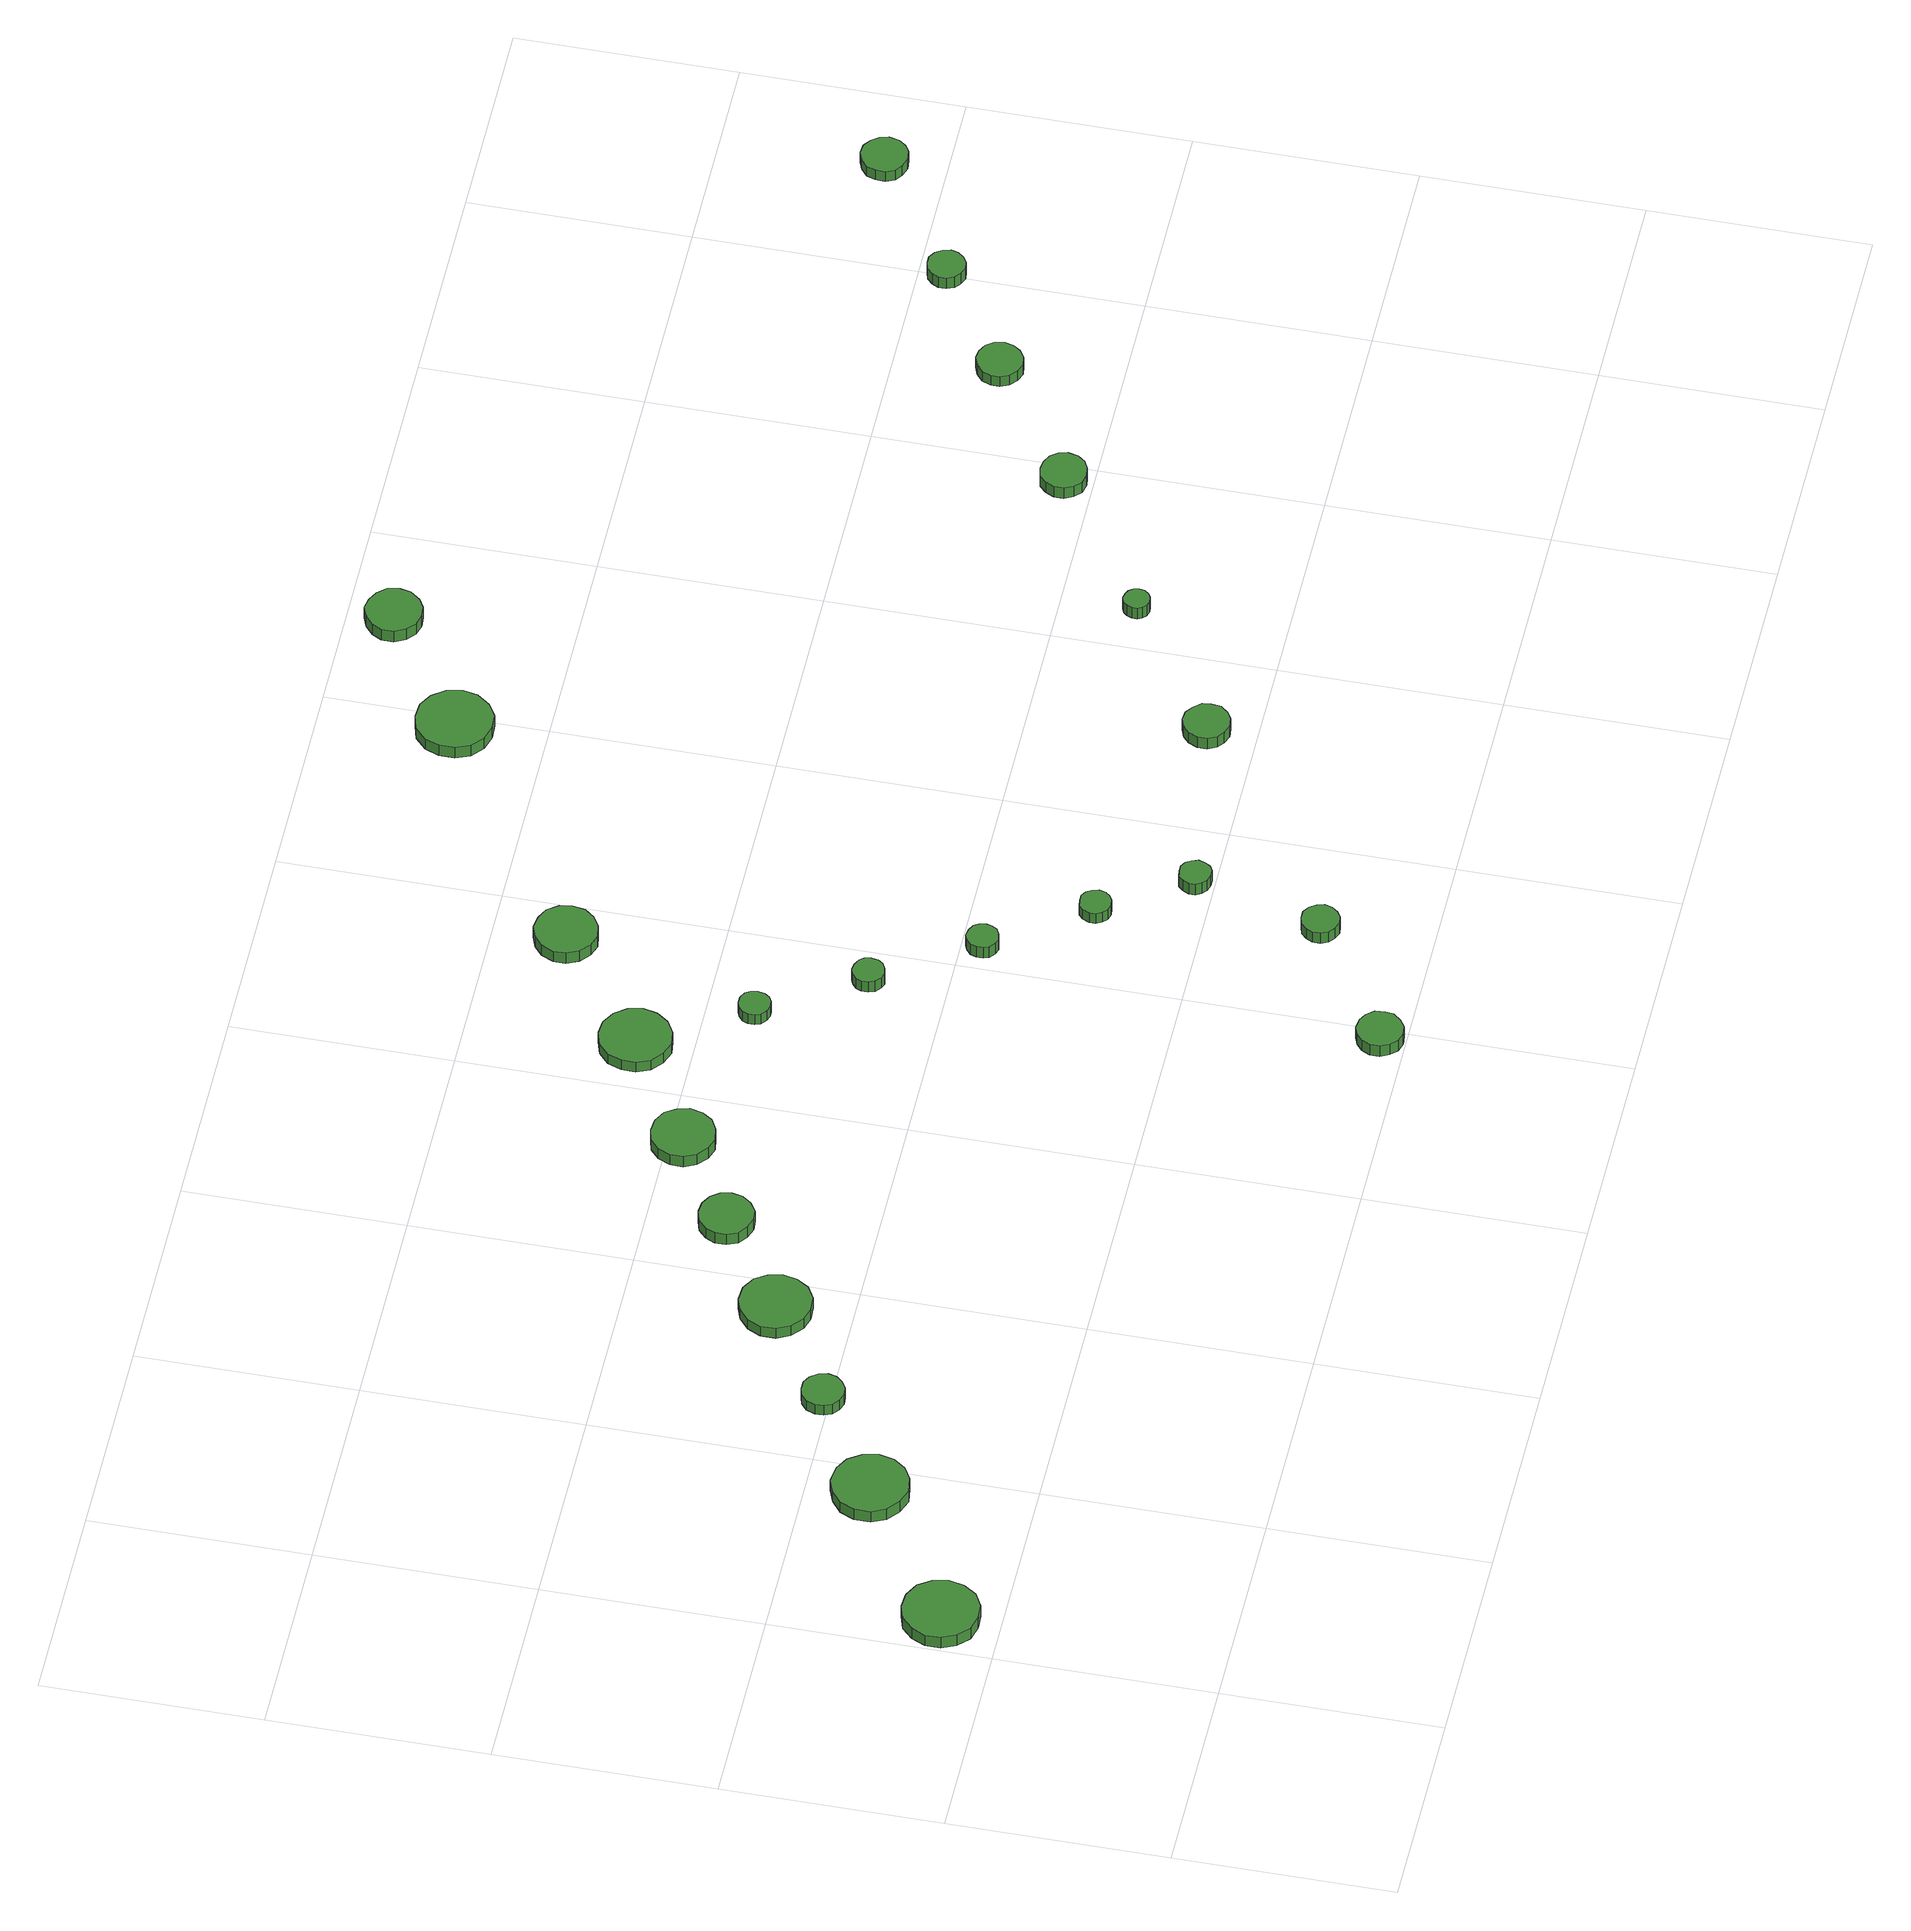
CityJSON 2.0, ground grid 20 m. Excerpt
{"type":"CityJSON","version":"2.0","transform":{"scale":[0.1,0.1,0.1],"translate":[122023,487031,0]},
"CityObjects":{
"tree1":{"type":"SolitaryVegetationObject","attributes":{"function":"something"},"geometry":[{"type":"MultiSurface","lod":"1","boundaries":[[[0,1,2,3,4,5,6,7,8,9,10,11,12,13,14]],[[15,16,17,18,19,20,21,22,23,24,25,26,27,28,29]],[[0,29,28,1]],[[1,28,27,2]],[[2,27,26,3]],[[3,26,25,4]],[[4,25,24,5]],[[5,24,23,6]],[[6,23,22,7]],[[7,22,21,8]],[[8,21,20,9]],[[9,20,19,10]],[[10,19,18,11]],[[11,18,17,12]],[[12,17,16,13]],[[13,16,15,14]],[[14,15,29,0]]]}]},
"tree2":{"type":"SolitaryVegetationObject","attributes":{"function":"something"},"geometry":[{"type":"MultiSurface","lod":"1","boundaries":[[[30,31,32,33,34,35,36,37,38,39,40,41,42,43,44]],[[45,46,47,48,49,50,51,52,53,54,55,56,57,58,59]],[[30,59,58,31]],[[31,58,57,32]],[[32,57,56,33]],[[33,56,55,34]],[[34,55,54,35]],[[35,54,53,36]],[[36,53,52,37]],[[37,52,51,38]],[[38,51,50,39]],[[39,50,49,40]],[[40,49,48,41]],[[41,48,47,42]],[[42,47,46,43]],[[43,46,45,44]],[[44,45,59,30]]]}]},
"tree3":{"type":"SolitaryVegetationObject","attributes":{"function":"something"},"geometry":[{"type":"MultiSurface","lod":"1","boundaries":[[[60,61,62,63,64,65,66,67,68,69,70,71,72,73,74]],[[75,76,77,78,79,80,81,82,83,84,85,86,87,88,89]],[[60,89,88,61]],[[61,88,87,62]],[[62,87,86,63]],[[63,86,85,64]],[[64,85,84,65]],[[65,84,83,66]],[[66,83,82,67]],[[67,82,81,68]],[[68,81,80,69]],[[69,80,79,70]],[[70,79,78,71]],[[71,78,77,72]],[[72,77,76,73]],[[73,76,75,74]],[[74,75,89,60]]]}]},
"tree4":{"type":"SolitaryVegetationObject","attributes":{"function":"something"},"geometry":[{"type":"MultiSurface","lod":"1","boundaries":[[[90,91,92,93,94,95,96,97,98,99,100,101,102,103,104]],[[105,106,107,108,109,110,111,112,113,114,115,116,117,118,119]],[[90,119,118,91]],[[91,118,117,92]],[[92,117,116,93]],[[93,116,115,94]],[[94,115,114,95]],[[95,114,113,96]],[[96,113,112,97]],[[97,112,111,98]],[[98,111,110,99]],[[99,110,109,100]],[[100,109,108,101]],[[101,108,107,102]],[[102,107,106,103]],[[103,106,105,104]],[[104,105,119,90]]]}]},
"tree5":{"type":"SolitaryVegetationObject","attributes":{"function":"something"},"geometry":[{"type":"MultiSurface","lod":"1","boundaries":[[[120,121,122,123,124,125,126,127,128,129,130,131,132,133,134]],[[135,136,137,138,139,140,141,142,143,144,145,146,147,148,149]],[[120,149,148,121]],[[121,148,147,122]],[[122,147,146,123]],[[123,146,145,124]],[[124,145,144,125]],[[125,144,143,126]],[[126,143,142,127]],[[127,142,141,128]],[[128,141,140,129]],[[129,140,139,130]],[[130,139,138,131]],[[131,138,137,132]],[[132,137,136,133]],[[133,136,135,134]],[[134,135,149,120]]]}]},
"tree6":{"type":"SolitaryVegetationObject","attributes":{"function":"something"},"geometry":[{"type":"MultiSurface","lod":"1","boundaries":[[[150,151,152,153,154,155,156,157,158,159,160,161,162,163,164]],[[165,166,167,168,169,170,171,172,173,174,175,176,177,178,179]],[[150,179,178,151]],[[151,178,177,152]],[[152,177,176,153]],[[153,176,175,154]],[[154,175,174,155]],[[155,174,173,156]],[[156,173,172,157]],[[157,172,171,158]],[[158,171,170,159]],[[159,170,169,160]],[[160,169,168,161]],[[161,168,167,162]],[[162,167,166,163]],[[163,166,165,164]],[[164,165,179,150]]]}]},
"tree7":{"type":"SolitaryVegetationObject","attributes":{"function":"something"},"geometry":[{"type":"MultiSurface","lod":"1","boundaries":[[[180,181,182,183,184,185,186,187,188,189,190,191,192,193,194]],[[195,196,197,198,199,200,201,202,203,204,205,206,207,208,209]],[[180,209,208,181]],[[181,208,207,182]],[[182,207,206,183]],[[183,206,205,184]],[[184,205,204,185]],[[185,204,203,186]],[[186,203,202,187]],[[187,202,201,188]],[[188,201,200,189]],[[189,200,199,190]],[[190,199,198,191]],[[191,198,197,192]],[[192,197,196,193]],[[193,196,195,194]],[[194,195,209,180]]]}]},
"tree8":{"type":"SolitaryVegetationObject","attributes":{"function":"something"},"geometry":[{"type":"MultiSurface","lod":"1","boundaries":[[[210,211,212,213,214,215,216,217,218,219,220,221,222,223,224]],[[225,226,227,228,229,230,231,232,233,234,235,236,237,238,239]],[[210,239,238,211]],[[211,238,237,212]],[[212,237,236,213]],[[213,236,235,214]],[[214,235,234,215]],[[215,234,233,216]],[[216,233,232,217]],[[217,232,231,218]],[[218,231,230,219]],[[219,230,229,220]],[[220,229,228,221]],[[221,228,227,222]],[[222,227,226,223]],[[223,226,225,224]],[[224,225,239,210]]]}]},
"tree9":{"type":"SolitaryVegetationObject","attributes":{"function":"something"},"geometry":[{"type":"MultiSurface","lod":"1","boundaries":[[[240,241,242,243,244,245,246,247,248,249,250,251,252,253,254]],[[255,256,257,258,259,260,261,262,263,264,265,266,267,268,269]],[[240,269,268,241]],[[241,268,267,242]],[[242,267,266,243]],[[243,266,265,244]],[[244,265,264,245]],[[245,264,263,246]],[[246,263,262,247]],[[247,262,261,248]],[[248,261,260,249]],[[249,260,259,250]],[[250,259,258,251]],[[251,258,257,252]],[[252,257,256,253]],[[253,256,255,254]],[[254,255,269,240]]]}]},
"tree10":{"type":"SolitaryVegetationObject","attributes":{"function":"something"},"geometry":[{"type":"MultiSurface","lod":"1","boundaries":[[[270,271,272,273,274,275,276,277,278,279,280,281,282,283,284]],[[285,286,287,288,289,290,291,292,293,294,295,296,297,298,299]],[[270,299,298,271]],[[271,298,297,272]],[[272,297,296,273]],[[273,296,295,274]],[[274,295,294,275]],[[275,294,293,276]],[[276,293,292,277]],[[277,292,291,278]],[[278,291,290,279]],[[279,290,289,280]],[[280,289,288,281]],[[281,288,287,282]],[[282,287,286,283]],[[283,286,285,284]],[[284,285,299,270]]]}]},
"tree11":{"type":"SolitaryVegetationObject","attributes":{"function":"something"},"geometry":[{"type":"MultiSurface","lod":"1","boundaries":[[[300,301,302,303,304,305,306,307,308,309,310,311,312,313,314]],[[315,316,317,318,319,320,321,322,323,324,325,326,327,328,329]],[[300,329,328,301]],[[301,328,327,302]],[[302,327,326,303]],[[303,326,325,304]],[[304,325,324,305]],[[305,324,323,306]],[[306,323,322,307]],[[307,322,321,308]],[[308,321,320,309]],[[309,320,319,310]],[[310,319,318,311]],[[311,318,317,312]],[[312,317,316,313]],[[313,316,315,314]],[[314,315,329,300]]]}]},
"tree12":{"type":"SolitaryVegetationObject","attributes":{"function":"something"},"geometry":[{"type":"MultiSurface","lod":"1","boundaries":[[[330,331,332,333,334,335,336,337,338,339,340,341,342,343,344]],[[345,346,347,348,349,350,351,352,353,354,355,356,357,358,359]],[[330,359,358,331]],[[331,358,357,332]],[[332,357,356,333]],[[333,356,355,334]],[[334,355,354,335]],[[335,354,353,336]],[[336,353,352,337]],[[337,352,351,338]],[[338,351,350,339]],[[339,350,349,340]],[[340,349,348,341]],[[341,348,347,342]],[[342,347,346,343]],[[343,346,345,344]],[[344,345,359,330]]]}]},
"tree13":{"type":"SolitaryVegetationObject","attributes":{"function":"something"},"geometry":[{"type":"MultiSurface","lod":"1","boundaries":[[[360,361,362,363,364,365,366,367,368,369,370,371,372,373,374]],[[375,376,377,378,379,380,381,382,383,384,385,386,387,388,389]],[[360,389,388,361]],[[361,388,387,362]],[[362,387,386,363]],[[363,386,385,364]],[[364,385,384,365]],[[365,384,383,366]],[[366,383,382,367]],[[367,382,381,368]],[[368,381,380,369]],[[369,380,379,370]],[[370,379,378,371]],[[371,378,377,372]],[[372,377,376,373]],[[373,376,375,374]],[[374,375,389,360]]]}]},
"tree14":{"type":"SolitaryVegetationObject","attributes":{"function":"something"},"geometry":[{"type":"MultiSurface","lod":"1","boundaries":[[[390,391,392,393,394,395,396,397,398,399,400,401,402,403,404]],[[405,406,407,408,409,410,411,412,413,414,415,416,417,418,419]],[[390,419,418,391]],[[391,418,417,392]],[[392,417,416,393]],[[393,416,415,394]],[[394,415,414,395]],[[395,414,413,396]],[[396,413,412,397]],[[397,412,411,398]],[[398,411,410,399]],[[399,410,409,400]],[[400,409,408,401]],[[401,408,407,402]],[[402,407,406,403]],[[403,406,405,404]],[[404,405,419,390]]]}]},
"tree15":{"type":"SolitaryVegetationObject","attributes":{"function":"something"},"geometry":[{"type":"MultiSurface","lod":"1","boundaries":[[[420,421,422,423,424,425,426,427,428,429,430,431,432,433,434]],[[435,436,437,438,439,440,441,442,443,444,445,446,447,448,449]],[[420,449,448,421]],[[421,448,447,422]],[[422,447,446,423]],[[423,446,445,424]],[[424,445,444,425]],[[425,444,443,426]],[[426,443,442,427]],[[427,442,441,428]],[[428,441,440,429]],[[429,440,439,430]],[[430,439,438,431]],[[431,438,437,432]],[[432,437,436,433]],[[433,436,435,434]],[[434,435,449,420]]]}]},
"tree16":{"type":"SolitaryVegetationObject","attributes":{"function":"something"},"geometry":[{"type":"MultiSurface","lod":"1","boundaries":[[[450,451,452,453,454,455,456,457,458,459,460,461,462,463,464]],[[465,466,467,468,469,470,471,472,473,474,475,476,477,478,479]],[[450,479,478,451]],[[451,478,477,452]],[[452,477,476,453]],[[453,476,475,454]],[[454,475,474,455]],[[455,474,473,456]],[[456,473,472,457]],[[457,472,471,458]],[[458,471,470,459]],[[459,470,469,460]],[[460,469,468,461]],[[461,468,467,462]],[[462,467,466,463]],[[463,466,465,464]],[[464,465,479,450]]]}]},
"tree17":{"type":"SolitaryVegetationObject","attributes":{"function":"something"},"geometry":[{"type":"MultiSurface","lod":"1","boundaries":[[[480,481,482,483,484,485,486,487,488,489,490,491,492,493,494]],[[495,496,497,498,499,500,501,502,503,504,505,506,507,508,509]],[[480,509,508,481]],[[481,508,507,482]],[[482,507,506,483]],[[483,506,505,484]],[[484,505,504,485]],[[485,504,503,486]],[[486,503,502,487]],[[487,502,501,488]],[[488,501,500,489]],[[489,500,499,490]],[[490,499,498,491]],[[491,498,497,492]],[[492,497,496,493]],[[493,496,495,494]],[[494,495,509,480]]]}]},
"tree18":{"type":"SolitaryVegetationObject","attributes":{"function":"something"},"geometry":[{"type":"MultiSurface","lod":"1","boundaries":[[[510,511,512,513,514,515,516,517,518,519,520,521,522,523,524]],[[525,526,527,528,529,530,531,532,533,534,535,536,537,538,539]],[[510,539,538,511]],[[511,538,537,512]],[[512,537,536,513]],[[513,536,535,514]],[[514,535,534,515]],[[515,534,533,516]],[[516,533,532,517]],[[517,532,531,518]],[[518,531,530,519]],[[519,530,529,520]],[[520,529,528,521]],[[521,528,527,522]],[[522,527,526,523]],[[523,526,525,524]],[[524,525,539,510]]]}]},
"tree19":{"type":"SolitaryVegetationObject","attributes":{"function":"something"},"geometry":[{"type":"MultiSurface","lod":"1","boundaries":[[[540,541,542,543,544,545,546,547,548,549,550,551,552,553,554]],[[555,556,557,558,559,560,561,562,563,564,565,566,567,568,569]],[[540,569,568,541]],[[541,568,567,542]],[[542,567,566,543]],[[543,566,565,544]],[[544,565,564,545]],[[545,564,563,546]],[[546,563,562,547]],[[547,562,561,548]],[[548,561,560,549]],[[549,560,559,550]],[[550,559,558,551]],[[551,558,557,552]],[[552,557,556,553]],[[553,556,555,554]],[[554,555,569,540]]]}]},
"tree20":{"type":"SolitaryVegetationObject","attributes":{"function":"something"},"geometry":[{"type":"MultiSurface","lod":"1","boundaries":[[[570,571,572,573,574,575,576,577,578,579,580,581,582,583,584]],[[585,586,587,588,589,590,591,592,593,594,595,596,597,598,599]],[[570,599,598,571]],[[571,598,597,572]],[[572,597,596,573]],[[573,596,595,574]],[[574,595,594,575]],[[575,594,593,576]],[[576,593,592,577]],[[577,592,591,578]],[[578,591,590,579]],[[579,590,589,580]],[[580,589,588,581]],[[581,588,587,582]],[[582,587,586,583]],[[583,586,585,584]],[[584,585,599,570]]]}]},
"tree21":{"type":"SolitaryVegetationObject","attributes":{"function":"something"},"geometry":[{"type":"MultiSurface","lod":"1","boundaries":[[[600,601,602,603,604,605,606,607,608,609,610,611,612,613,614]],[[615,616,617,618,619,620,621,622,623,624,625,626,627,628,629]],[[600,629,628,601]],[[601,628,627,602]],[[602,627,626,603]],[[603,626,625,604]],[[604,625,624,605]],[[605,624,623,606]],[[606,623,622,607]],[[607,622,621,608]],[[608,621,620,609]],[[609,620,619,610]],[[610,619,618,611]],[[611,618,617,612]],[[612,617,616,613]],[[613,616,615,614]],[[614,615,629,600]]]}]},
"tree22":{"type":"SolitaryVegetationObject","attributes":{"function":"something"},"geometry":[{"type":"MultiSurface","lod":"1","boundaries":[[[630,631,632,633,634,635,636,637,638,639,640,641,642,643,644]],[[645,646,647,648,649,650,651,652,653,654,655,656,657,658,659]],[[630,659,658,631]],[[631,658,657,632]],[[632,657,656,633]],[[633,656,655,634]],[[634,655,654,635]],[[635,654,653,636]],[[636,653,652,637]],[[637,652,651,638]],[[638,651,650,639]],[[639,650,649,640]],[[640,649,648,641]],[[641,648,647,642]],[[642,647,646,643]],[[643,646,645,644]],[[644,645,659,630]]]}]},
"tree23":{"type":"SolitaryVegetationObject","attributes":{"function":"something"},"geometry":[{"type":"MultiSurface","lod":"1","boundaries":[[[660,661,662,663,664,665,666,667,668,669,670,671,672,673,674]],[[675,676,677,678,679,680,681,682,683,684,685,686,687,688,689]],[[660,689,688,661]],[[661,688,687,662]],[[662,687,686,663]],[[663,686,685,664]],[[664,685,684,665]],[[665,684,683,666]],[[666,683,682,667]],[[667,682,681,668]],[[668,681,680,669]],[[669,680,679,670]],[[670,679,678,671]],[[671,678,677,672]],[[672,677,676,673]],[[673,676,675,674]],[[674,675,689,660]]]}]}
},
"vertices":[
[71,253,16],[68,267,16],[60,279,16],[47,286,16],[33,287,16],[19,283,16],[9,273,16],[3,260,16],[3,246,16],[9,233,16],[19,223,16],[33,219,16],[47,220,16],[60,227,16],[68,239,16],[68,239,3],[60,227,3],[47,220,3],[33,219,3],[19,223,3],[9,233,3],[3,246,3],[3,260,3],[9,273,3],[19,283,3],[33,287,3],[47,286,3],[60,279,3],[68,267,3],[71,253,3],
[206,343,15],[203,357,15],[195,369,15],[183,376,15],[168,378,15],[155,373,15],[144,364,15],[138,351,15],[138,336,15],[144,323,15],[155,314,15],[168,309,15],[183,311,15],[195,318,15],[203,329,15],[203,329,2],[195,318,2],[183,311,2],[168,309,2],[155,314,2],[144,323,2],[138,336,2],[138,351,2],[144,364,2],[155,373,2],[168,378,2],[183,376,2],[195,369,2],[203,357,2],[206,343,2],
[292,406,14],[290,414,14],[285,421,14],[278,425,14],[270,425,14],[263,423,14],[257,418,14],[254,410,14],[254,402,14],[257,395,14],[263,390,14],[270,387,14],[278,388,14],[285,392,14],[290,398,14],[290,398,2],[285,392,2],[278,388,2],[270,387,2],[263,390,2],[257,395,2],[254,402,2],[254,410,2],[257,418,2],[263,423,2],[270,425,2],[278,425,2],[285,421,2],[290,414,2],[292,406,2],
[399,468,14],[396,481,14],[389,492,14],[377,499,14],[363,500,14],[351,496,14],[341,487,14],[335,475,14],[335,461,14],[341,449,14],[351,440,14],[363,436,14],[377,437,14],[389,444,14],[396,455,14],[396,455,2],[389,444,2],[377,437,2],[363,436,2],[351,440,2],[341,449,2],[335,461,2],[335,475,2],[341,487,2],[351,496,2],[363,500,2],[377,499,2],[389,492,2],[396,481,2],[399,468,2],
[484,531,15],[482,541,15],[476,549,15],[467,554,15],[457,555,15],[447,552,15],[439,545,15],[435,536,15],[435,526,15],[439,516,15],[447,510,15],[457,506,15],[467,507,15],[476,513,15],[482,521,15],[482,521,2],[476,513,2],[467,507,2],[457,506,2],[447,510,2],[439,516,2],[435,526,2],[435,536,2],[439,545,2],[447,552,2],[457,555,2],[467,554,2],[476,549,2],[482,541,2],[484,531,2],
[574,587,16],[571,598,16],[565,608,16],[554,614,16],[542,615,16],[531,612,16],[522,604,16],[517,593,16],[517,581,16],[522,570,16],[531,562,16],[542,558,16],[554,560,16],[565,566,16],[571,575,16],[571,575,3],[565,566,3],[554,560,3],[542,558,3],[531,562,3],[522,570,3],[517,581,3],[517,593,3],[522,604,3],[531,612,3],[542,615,3],[554,614,3],[565,608,3],[571,598,3],[574,587,3],
[806,22,20],[805,31,20],[799,38,20],[792,42,20],[783,43,20],[775,40,20],[769,35,20],[765,27,20],[765,18,20],[769,10,20],[775,4,20],[783,1,20],[792,2,20],[799,7,20],[805,14,20],[805,14,7],[799,7,7],[792,2,7],[783,1,7],[775,4,7],[769,10,7],[765,18,7],[765,27,7],[769,35,7],[775,40,7],[783,43,7],[792,42,7],[799,38,7],[805,31,7],[806,22,7],
[682,651,16],[679,664,16],[671,675,16],[659,682,16],[646,683,16],[633,679,16],[623,670,16],[618,657,16],[618,644,16],[623,632,16],[633,623,16],[646,618,16],[659,620,16],[671,627,16],[679,638,16],[679,638,4],[671,627,4],[659,620,4],[646,618,4],[633,623,4],[623,632,4],[618,644,4],[618,657,4],[623,670,4],[633,679,4],[646,683,4],[659,682,4],[671,675,4],[679,664,4],[682,651,4],
[722,558,16],[721,564,16],[718,569,16],[712,572,16],[706,572,16],[701,570,16],[696,566,16],[694,561,16],[694,555,16],[696,550,16],[701,546,16],[706,544,16],[712,544,16],[718,547,16],[721,552,16],[721,552,4],[718,547,4],[712,544,4],[706,544,4],[701,546,4],[696,550,4],[694,555,4],[694,561,4],[696,566,4],[701,570,4],[706,572,4],[712,572,4],[718,569,4],[721,564,4],[722,558,4],
[780,470,17],[779,476,17],[776,480,17],[770,483,17],[764,484,17],[759,482,17],[754,478,17],[752,473,17],[752,467,17],[754,461,17],[759,457,17],[764,455,17],[770,456,17],[776,459,17],[779,464,17],[779,464,4],[776,459,4],[770,456,4],[764,455,4],[759,457,4],[754,461,4],[752,467,4],[752,473,4],[754,478,4],[759,482,4],[764,484,4],[770,483,4],[776,480,4],[779,476,4],[780,470,4],
[920,99,20],[918,106,20],[914,112,20],[908,116,20],[901,116,20],[894,114,20],[889,109,20],[886,103,20],[886,96,20],[889,89,20],[894,85,20],[901,82,20],[908,83,20],[914,87,20],[918,92,20],[918,92,7],[914,87,7],[908,83,7],[901,82,7],[894,85,7],[889,89,7],[886,96,7],[886,103,7],[889,109,7],[894,114,7],[901,116,7],[908,116,7],[914,112,7],[918,106,7],[920,99,7],
[840,381,17],[839,387,17],[836,392,17],[830,395,17],[824,396,17],[819,394,17],[814,390,17],[812,384,17],[812,378,17],[814,373,17],[819,369,17],[824,367,17],[830,368,17],[836,371,17],[839,376,17],[839,376,4],[836,371,4],[830,368,4],[824,367,4],[819,369,4],[814,373,4],[812,378,4],[812,384,4],[814,390,4],[819,394,4],[824,396,4],[830,395,4],[836,392,4],[839,387,4],[840,381,4],
[900,294,17],[898,300,17],[895,305,17],[890,308,17],[884,308,17],[878,307,17],[874,303,17],[871,297,17],[871,291,17],[874,286,17],[878,282,17],[884,280,17],[890,281,17],[895,284,17],[898,288,17],[898,288,5],[895,284,5],[890,281,5],[884,280,5],[878,282,5],[874,286,5],[871,291,5],[871,297,5],[874,303,5],[878,307,5],[884,308,5],[890,308,5],[895,305,5],[898,300,5],[900,294,5],
[784,735,21],[782,746,21],[775,756,21],[765,761,21],[753,763,21],[742,759,21],[733,751,21],[728,740,21],[728,729,21],[733,718,21],[742,710,21],[753,706,21],[765,708,21],[775,714,21],[782,723,21],[782,723,8],[775,714,8],[765,708,8],[753,706,8],[742,710,8],[733,718,8],[728,729,8],[728,740,8],[733,751,8],[742,759,8],[753,763,8],[765,761,8],[775,756,8],[782,746,8],[784,735,8],
[952,217,17],[950,223,17],[947,228,17],[942,231,17],[936,231,17],[930,230,17],[926,226,17],[923,220,17],[923,214,17],[926,209,17],[930,205,17],[936,203,17],[942,203,17],[947,206,17],[950,211,17],[950,211,4],[947,206,4],[942,203,4],[936,203,4],[930,205,4],[926,209,4],[923,214,4],[923,220,4],[926,226,4],[930,230,4],[936,231,4],[942,231,4],[947,228,4],[950,223,4],[952,217,4],
[1133,244,20],[1132,252,20],[1126,259,20],[1119,264,20],[1110,265,20],[1102,262,20],[1096,256,20],[1092,248,20],[1092,239,20],[1096,231,20],[1102,226,20],[1110,223,20],[1119,224,20],[1126,228,20],[1132,235,20],[1132,235,7],[1126,228,7],[1119,224,7],[1110,223,7],[1102,226,7],[1096,231,7],[1092,239,7],[1092,248,7],[1096,256,7],[1102,262,7],[1110,265,7],[1119,264,7],[1126,259,7],[1132,252,7],[1133,244,7],
[1020,881,16],[1017,895,16],[1008,907,16],[996,914,16],[982,915,16],[968,911,16],[957,901,16],[952,888,16],[952,874,16],[957,861,16],[968,851,16],[982,847,16],[996,848,16],[1008,855,16],[1017,867,16],[1017,867,3],[1008,855,3],[996,848,3],[982,847,3],[968,851,3],[957,861,3],[952,874,3],[952,888,3],[957,901,3],[968,911,3],[982,915,3],[996,914,3],[1008,907,3],[1017,895,3],[1020,881,3],
[1255,333,19],[1254,338,19],[1251,342,19],[1247,344,19],[1242,345,19],[1237,343,19],[1234,340,19],[1232,335,19],[1232,330,19],[1234,326,19],[1237,323,19],[1242,321,19],[1247,322,19],[1251,324,19],[1254,328,19],[1254,328,6],[1251,324,6],[1247,322,6],[1242,321,6],[1237,323,6],[1234,326,6],[1232,330,6],[1232,335,6],[1234,340,6],[1237,343,6],[1242,345,6],[1247,344,6],[1251,342,6],[1254,338,6],[1255,333,6],
[1128,959,15],[1126,970,15],[1119,978,15],[1110,983,15],[1100,985,15],[1090,981,15],[1082,974,15],[1077,965,15],[1077,954,15],[1082,944,15],[1090,937,15],[1100,934,15],[1110,935,15],[1119,940,15],[1126,949,15],[1126,949,2],[1119,940,2],[1110,935,2],[1100,934,2],[1090,937,2],[1082,944,2],[1077,954,2],[1077,965,2],[1082,974,2],[1090,981,2],[1100,985,2],[1110,983,2],[1119,978,2],[1126,970,2],[1128,959,2],
[1399,426,21],[1397,434,21],[1392,441,21],[1384,445,21],[1376,446,21],[1367,444,21],[1361,438,21],[1357,430,21],[1357,421,21],[1361,413,21],[1367,407,21],[1376,405,21],[1384,406,21],[1392,410,21],[1397,417,21],[1397,417,8],[1392,410,8],[1384,406,8],[1376,405,8],[1367,407,8],[1361,413,8],[1357,421,8],[1357,430,8],[1361,438,8],[1367,444,8],[1376,446,8],[1384,445,8],[1392,441,8],[1397,434,8],[1399,426,8],
[1518,507,19],[1516,516,19],[1511,523,19],[1503,527,19],[1495,528,19],[1487,525,19],[1480,519,19],[1477,511,19],[1477,503,19],[1480,495,19],[1487,489,19],[1495,486,19],[1503,487,19],[1511,492,19],[1516,499,19],[1516,499,7],[1511,492,7],[1503,487,7],[1495,486,7],[1487,489,7],[1480,495,7],[1477,503,7],[1477,511,7],[1480,519,7],[1487,525,7],[1495,528,7],[1503,527,7],[1511,523,7],[1516,516,7],[1518,507,7],
[1616,575,19],[1614,582,19],[1610,588,19],[1604,592,19],[1597,592,19],[1590,590,19],[1585,585,19],[1582,579,19],[1582,572,19],[1585,565,19],[1590,561,19],[1597,558,19],[1604,559,19],[1610,563,19],[1614,568,19],[1614,568,6],[1610,563,6],[1604,559,6],[1597,558,6],[1590,561,6],[1585,565,6],[1582,572,6],[1582,579,6],[1585,585,6],[1590,590,6],[1597,592,6],[1604,592,6],[1610,588,6],[1614,582,6],[1616,575,6],
[1738,655,17],[1736,663,17],[1731,670,17],[1724,675,17],[1715,676,17],[1707,673,17],[1700,667,17],[1697,659,17],[1697,650,17],[1700,642,17],[1707,637,17],[1715,634,17],[1724,635,17],[1731,639,17],[1736,646,17],[1736,646,5],[1731,639,5],[1724,635,5],[1715,634,5],[1707,637,5],[1700,642,5],[1697,650,5],[1697,659,5],[1700,667,5],[1707,673,5],[1715,676,5],[1724,675,5],[1731,670,5],[1736,663,5],[1738,655,5]
]}
